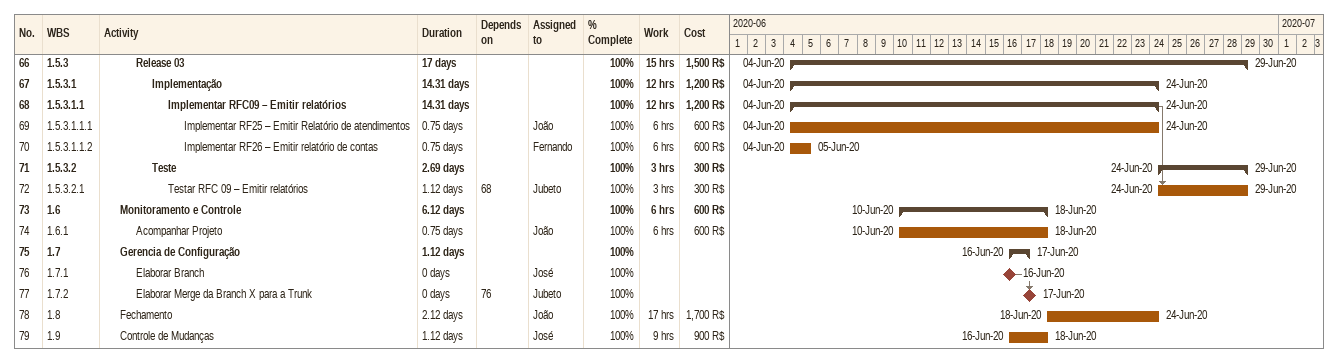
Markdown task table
| ID | WBS | Task | Duration | Start | Finish | Predecessors | Resources | % complete | Work (h) | Cost (R$) |
|---|---|---|---|---|---|---|---|---|---|---|
| 66 | 1.5.3 | **Release 03** | 17d | 2020-06-04 | 2020-06-29 |  |  | 100 | 15 | 1500 |
| 67 | 1.5.3.1 | **Implementação** | 14.31d | 2020-06-04 | 2020-06-24 |  |  | 100 | 12 | 1200 |
| 68 | 1.5.3.1.1 | **Implementar RFC09 – Emitir relatórios** | 14.31d | 2020-06-04 | 2020-06-24 |  |  | 100 | 12 | 1200 |
| 69 | 1.5.3.1.1.1 | Implementar RF25 – Emitir Relatório de atendimentos | 0.75d | 2020-06-04 | 2020-06-24 |  | João | 100 | 6 | 600 |
| 70 | 1.5.3.1.1.2 | Implementar RF26 – Emitir relatório de contas | 0.75d | 2020-06-04 | 2020-06-05 |  | Fernando | 100 | 6 | 600 |
| 71 | 1.5.3.2 | **Teste** | 2.69d | 2020-06-24 | 2020-06-29 |  |  | 100 | 3 | 300 |
| 72 | 1.5.3.2.1 | Testar RFC 09 – Emitir relatórios | 1.12d | 2020-06-24 | 2020-06-29 | 68 | Jubeto | 100 | 3 | 300 |
| 73 | 1.6 | **Monitoramento e Controle** | 6.12d | 2020-06-10 | 2020-06-18 |  |  | 100 | 6 | 600 |
| 74 | 1.6.1 | Acompanhar Projeto | 0.75d | 2020-06-10 | 2020-06-18 |  | João | 100 | 6 | 600 |
| 75 | 1.7 | **Gerencia de Configuração** | 1.12d | 2020-06-16 | 2020-06-17 |  |  | 100 |  |  |
| 76 | 1.7.1 | Elaborar Branch | 0d | 2020-06-16 | 2020-06-16 |  | José | 100 |  |  |
| 77 | 1.7.2 | Elaborar Merge da Branch X para a Trunk | 0d | 2020-06-17 | 2020-06-17 | 76 | Jubeto | 100 |  |  |
| 78 | 1.8 | Fechamento | 2.12d | 2020-06-18 | 2020-06-24 |  | João | 100 | 17 | 1700 |
| 79 | 1.9 | Controle de Mudanças | 1.12d | 2020-06-16 | 2020-06-18 |  | José | 100 | 9 | 900 |
